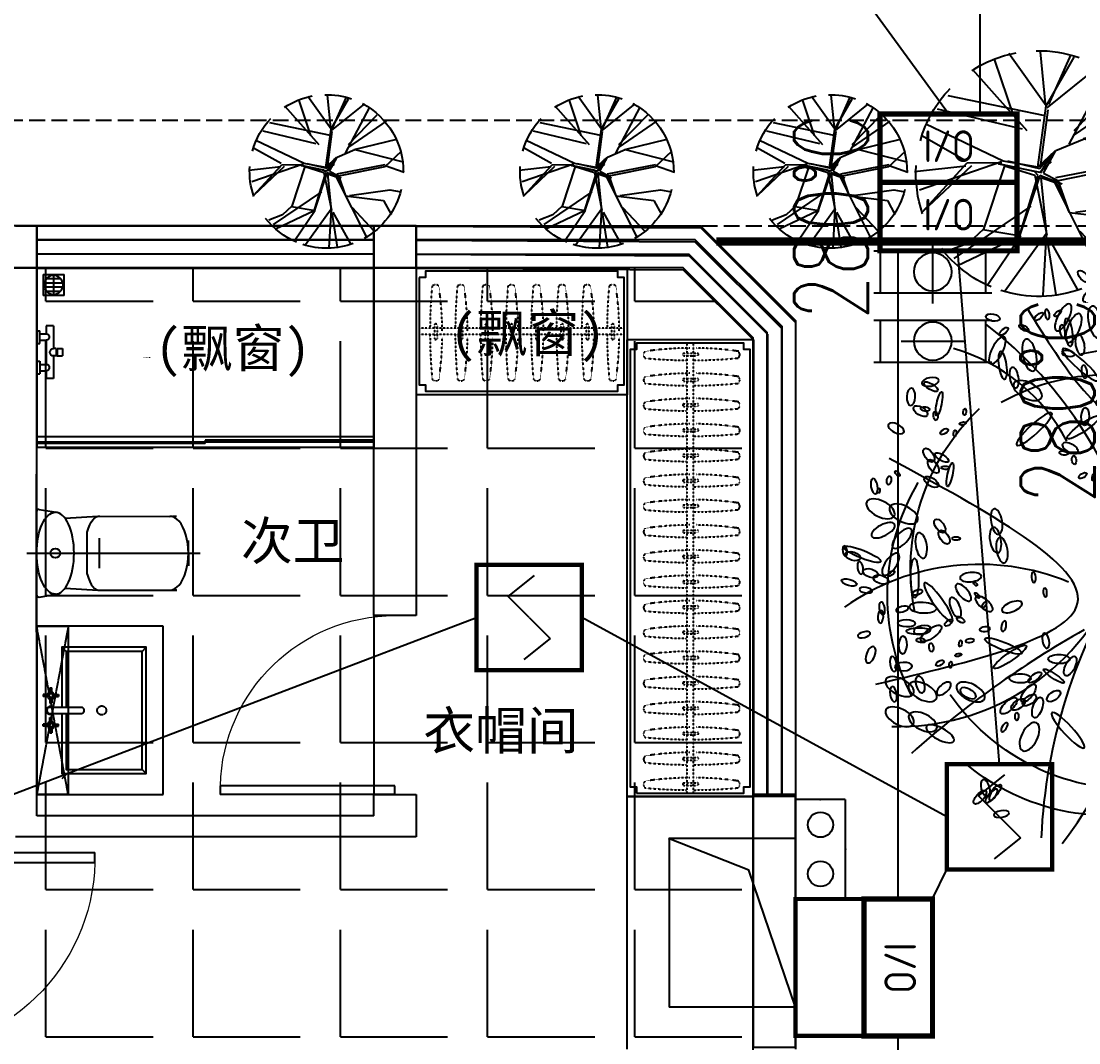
# Model space of a CAD drawing. Extents: x -284868 to 304789, y -137694 to 137894.
# Drawn here: x 221864 to 226882, y -27452 to -22602 of the extents above; entities that cross this region are included whole.
import ezdxf
from ezdxf.enums import TextEntityAlignment as Align

# ---------------------------------------------------------------- set-up
doc = ezdxf.new("R2010")
doc.units = 0
for name, pattern in [('AX-COMP-140B（200）$0$1#comfort_plan$0$DASH', [0.35, 0.25, -0.1]), ('AX-COMP-140B（200）$0$DASH', [0.35, 0.25, -0.1]), ('DASH', [0.35, 0.25, -0.1])]:
    doc.linetypes.add(name, pattern=pattern)
doc.layers.get('0').update_dxf_attribs({"linetype": 'CONTINUOUS'})
for name, color, linetype in [('0-墙', 4, 'CONTINUOUS'), ('0-底图', 251, 'CONTINUOUS'), ('0-窗', 11, 'CONTINUOUS'), ('0-非设计区域', 251, 'CONTINUOUS'), ('E-FIRE-CIRC', 120, 'CONTINUOUS'), ('EM-强电', 220, 'CONTINUOUS'), ('EQUIP-消防', 3, 'CONTINUOUS'), ('EQUIP-照明', 3, 'CONTINUOUS'), ('P-平面家具', 3, 'CONTINUOUS'), ('P-平面植物', 251, 'CONTINUOUS'), ('WIRE-消防电源', 2, 'TG_D')]:
    doc.layers.add(name, color=color, linetype=linetype)
doc.layers.add('暖通-排烟-阀门-消防', color=7, linetype='CONTINUOUS', lineweight=25)
doc.styles.add('_TCH_DYN', font='')
doc.styles.add('_TCH_WINDOW', font='simplex.shx', dxfattribs={"height": 3.5, "bigfont": 'hztxt.shx'})
doc.styles.add('HZF', font='ROMANS2', dxfattribs={"width": 0.7, "bigfont": 'HZDF2'})
doc.styles.get("Standard").update_dxf_attribs({"font": 'GBENOR', "bigfont": 'GBCBIG'})
doc.styles.add('TG_LINETYPE', font='SIMPLEX', dxfattribs={"width": 0.8, "height": 3, "bigfont": 'HZTXT'})
doc.styles.get('_TCH_DYN').set_extended_font_data('SimSun')
doc.linetypes.add('TG_D', pattern='A,2,-0.3,["D",TG_LINETYPE,S=0.1,R=0,X=-0.23,Y=-0.15],0', length=2.3)

# ---------------------------------------------------------------- blocks, each defined once
blk = doc.blocks.new('13300142T2140sdf43dfgergf1217ghh165451564560402NEW2ffdfdfdsfsfe2322fadfadf03093088212A$C35C56D37')
at = {"linetype": 'DASH', "ltscale": 0.2}
for p, q in [((180, 75.9), (243.3, 95.3)), ((183.6, 64.1), (246.9, 83.5))]:
    blk.add_line(p, q, dxfattribs=at)
for centre, radius, start, end in [((664.4, -1374.9), 1553.6, 98.827, 106.1712), ((415.6, 140.3), 22.5, 331.5297, 62.5104), ((664.4, -1374.9), 1553.6, 107.3266, 115.2131), ((-460.3, 2299.3), 2347.3, 287.1469, 292.4323), ((185.8, 71.2), 7.48, 140.9975, 253.0426), ((243.5, 88.9), 6.43, 302.1071, 91.933), ((22.4, 19.9), 22.5, 151.5297, 242.5104), ((-460.3, 2299.3), 2347.3, 281.6078, 286.3821)]:
    blk.add_arc(centre, radius, start, end, dxfattribs=at)
blk = doc.blocks.new('*U222')
at = {"linetype": 'DASH', "ltscale": 0.2}
for p, q in [((-15, 991.7), (-15, 18.7)), ((15, 991.7), (15, 18.7))]:
    blk.add_line(p, q, dxfattribs=at)
for points in [[(-300, 1006.7), (-300, 3.7), (300, 3.7), (300, 1006.7), (-300, 1006.7)], [(-255, 18.7), (255, 18.7), (255, 48.7), (285, 48.7), (285, 961.7), (255, 961.7), (255, 991.7), (-255, 991.7), (-255, 961.7), (-285, 961.7), (-285, 48.7), (-255, 48.7), (-255, 18.7)]]:
    blk.add_lwpolyline(points)
at = {"rotation": 343.0620202558109}
for p in [(-225.4, 923.3), (-225.4, 803.3), (-225.4, 683.3), (-225.4, 563.3), (-225.4, 443.3), (-225.4, 323.3), (-225.4, 203.3), (-225.4, 83.3)]:
    blk.add_blockref('13300142T2140sdf43dfgergf1217ghh165451564560402NEW2ffdfdfdsfsfe2322fadfadf03093088212A$C35C56D37', p, dxfattribs=at)
blk = doc.blocks.new('*U245')
at = {"linetype": 'DASH', "ltscale": 0.2}
for p, q in [((-15, 1305.8), (-15, -831.3)), ((15, 1305.8), (15, -831.3))]:
    blk.add_line(p, q, dxfattribs=at)
for points in [[(-300, 1320.8), (-300, -846.3), (300, -846.3), (300, 1320.8), (-300, 1320.8)], [(-255, -831.3), (255, -831.3), (255, -801.3), (285, -801.3), (285, 1275.8), (255, 1275.8), (255, 1305.8), (-255, 1305.8), (-255, 1275.8), (-285, 1275.8), (-285, -801.3), (-255, -801.3), (-255, -831.3)]]:
    blk.add_lwpolyline(points)
at = {"rotation": 343.0620202558109}
for p in [(-225.4, 1237.5), (-225.4, 1117.5), (-225.4, 997.5), (-225.4, 877.5), (-225.4, 757.5), (-225.4, 637.5), (-225.4, 517.5), (-225.4, 397.5), (-225.4, 277.5), (-225.4, 157.5), (-225.4, 37.5), (-225.4, -82.5), (-225.4, -202.5), (-225.4, -322.5), (-225.4, -442.5), (-225.4, -562.5), (-225.4, -682.5), (-225.4, -802.5)]:
    blk.add_blockref('13300142T2140sdf43dfgergf1217ghh165451564560402NEW2ffdfdfdsfsfe2322fadfadf03093088212A$C35C56D37', p, dxfattribs=at)
blk = doc.blocks.new('*U321')
at = {"ltscale": 10}
for p, q in [((0, 327), (0, -496.5)), ((-208, 268.7), (-194.2, 185.4)), ((-197.6, 280), (197.6, 280)), ((208, 268.7), (194.2, 185.4)), ((-166, 144.9), (-175, -10.6)), ((166, 144.9), (175, -10.6)), ((-100.2, 39.7), (100.2, 39.7)), ((0, 25.9), (0, -63.5)), ((-175, -12), (-175, -351.2)), ((-71.7, -18.8), (71.7, -18.8)), ((-43.6, -18.8), (43.6, -18.8)), ((175, -12), (175, -351.2))]:
    blk.add_line(p, q, dxfattribs=at)
for p, q in [((-375, 280), (375, 280)), ((-175, -351.2), (-175, -384.6)), ((0, -440), (-59.9, -440)), ((0, -440), (59.9, -440))]:
    blk.add_line(p, q)
for points in [[(-175, -384.6, 10, 0, 0), (-175, -296.7, 10, 10, 0)], [(175, -384.6, 10, 0, 0), (175, -296.7, 10, 10, 0)]]:
    blk.add_lwpolyline(points, format="xyseb")
blk.add_circle((0, 191.2), 22.8, dxfattribs=at)
for centre, start, end in [((-197.6, 269.5), 90, 184.8886), ((197.6, 269.5), 355.1114, 90)]:
    blk.add_arc(centre, 10.4, start, end, dxfattribs=at)
at = {"ltscale": 10, "extrusion": (0, 0, -1)}
for centre, major_axis, ratio, start_param, end_param in [((0, 191.2), (194.6, 0), 0.456392, 3.141593, 6.283185), ((0.7, -11.9), (-174.9, 3.2), 0.369842, 2.169272, 3.218057)]:
    blk.add_ellipse(centre, major_axis=major_axis, ratio=ratio, start_param=start_param, end_param=end_param, dxfattribs=at)
at = {"ltscale": 10}
for centre, major_axis, ratio, start_param, end_param in [((0, 191.2), (194.6, 0), 0.456392, 3.141593, 6.283185), ((-0.7, -11.9), (174.9, 3.2), 0.369842, 2.169272, 3.218057), ((0, -351.2), (-175, 0), 0.507463, 0, 3.141593)]:
    blk.add_ellipse(centre, major_axis=major_axis, ratio=ratio, start_param=start_param, end_param=end_param, dxfattribs=at)
blk = doc.blocks.new('*U320')
at = {"linetype": 'AX-COMP-140B（200）$0$1#comfort_plan$0$DASH'}
for p, q in [((-199.9, 130), (-199.9, 280)), ((-199.9, 280), (600.1, 280)), ((600.1, 130), (-199.9, 280)), ((-199.9, 130), (600.1, 280)), ((600.1, 280), (600.1, 130)), ((600.1, 130), (-199.9, 130))]:
    blk.add_line(p, q, dxfattribs=at)
for p, q in [((-199.9, 280), (-199.9, -320)), ((600.1, 280), (-199.9, 280)), ((600.1, -320), (600.1, 280)), ((124.6, 218.2), (93.4, 218.2)), ((93.4, 218.2), (93.4, 208.2)), ((124.6, 208.2), (93.4, 208.2)), ((124.6, 218.2), (124.6, 249.5)), ((124.6, 249.5), (134.6, 249.5)), ((124.6, 208.2), (124.6, 177)), ((134.6, 218.2), (134.6, 249.5)), ((134.6, 218.2), (165.9, 218.2)), ((134.6, 208.2), (165.9, 208.2)), ((134.6, 208.2), (134.6, 177)), ((165.9, 218.2), (165.9, 208.2)), ((265.4, 218.2), (234.1, 218.2)), ((234.1, 218.2), (234.1, 208.2)), ((265.4, 208.2), (234.1, 208.2)), ((265.4, 218.2), (265.4, 249.5)), ((275.4, 249.5), (265.4, 249.5)), ((265.4, 208.2), (265.4, 177)), ((275.4, 218.2), (275.4, 249.5)), ((275.4, 218.2), (306.6, 218.2)), ((275.4, 208.2), (306.6, 208.2)), ((275.4, 208.2), (275.4, 177)), ((306.6, 218.2), (306.6, 208.2)), ((-104.9, 140), (-124.9, 160)), ((124.6, 177), (134.6, 177)), ((275.4, 177), (265.4, 177)), ((480.1, 140), (500.1, 160)), ((-79.9, -220), (-99.9, -240)), ((480.1, -220), (500.1, -240)), ((-199.9, -320), (600.1, -320))]:
    blk.add_line(p, q)
at = {"linetype": 'AX-COMP-140B（200）$0$DASH'}
for p, q in [((185.6, 217.6), (185.6, 70.8)), ((214.4, 70.8), (214.4, 217.6))]:
    blk.add_line(p, q, dxfattribs=at)
for points in [[(185.6, 160), (-99.9, 160), (-99.9, -240), (500.1, -240), (500.1, 160), (214.4, 160)], [(185.6, 140), (-79.9, 140), (-79.9, -220), (480.1, -220), (480.1, 140), (214.4, 140)]]:
    blk.add_lwpolyline(points)
blk.add_circle((200, -28.6), 21.4, dxfattribs=at)
for centre, start, end in [((129.6, 213.2), 107.0027, 162.9973), ((129.6, 213.2), 197.0027, 252.9973), ((129.6, 213.2), 17.0027, 72.9973), ((129.6, 213.2), 287.0027, 342.9973), ((270.4, 213.2), 107.0027, 162.9973), ((270.4, 213.2), 197.0027, 252.9973), ((270.4, 213.2), 17.0027, 72.9973), ((270.4, 213.2), 287.0027, 342.9973)]:
    blk.add_arc(centre, 17.1, start, end, dxfattribs=at)
for centre, radius, start, end in [((200, 213.2), 20, 315.9573, 224.0427), ((200, 217.6), 14.4, 0, 180), ((200, 69.2), 14.5, 173.574, 6.426)]:
    blk.add_arc(centre, radius, start, end)
blk = doc.blocks.new('*U242')
for p, q in [((-300, -920), (-300, 680)), ((-250, 680), (-300, 680)), ((-275, -120), (-275, 680)), ((-275, 680), (-267, 680)), ((-267, 680), (-267, -120)), ((-250, -920), (-250, 680)), ((550, 680), (-250, 680)), ((550, -920), (550, 680)), ((-283, -120), (-283, -920)), ((-283, -120), (-275, -120)), ((-275, -920), (-275, -120)), ((-267, -120), (-275, -120)), ((167.5, -797.5), (132.5, -797.5)), ((132.5, -822.5), (132.5, -797.5)), ((167.5, -822.5), (167.5, -797.5)), ((420, -790), (420, -890)), ((420, -790), (520, -790)), ((460, -883.9), (460, -796.1)), ((480, -883.9), (480, -796.1)), ((520, -890), (520, -790)), ((25, -840), (25, -875)), ((132.5, -840), (25, -840)), ((167.5, -822.5), (132.5, -822.5)), ((132.5, -827.5), (132.5, -840)), ((167.5, -827.5), (132.5, -827.5)), ((134.5, -827.5), (134.5, -822.5)), ((165.5, -827.5), (165.5, -822.5)), ((167.5, -827.5), (167.5, -840)), ((275, -840), (167.5, -840)), ((275, -840), (275, -875)), ((515, -840), (425, -840)), ((440, -873.5), (440, -806.5)), ((500, -873.5), (500, -806.5)), ((62.5, -875), (25, -875)), ((62.5, -905), (62.5, -875)), ((92.5, -905), (92.5, -875)), ((207.5, -875), (92.5, -875)), ((207.5, -905), (207.5, -875)), ((275, -875), (237.5, -875)), ((237.5, -905), (237.5, -875)), ((520, -890), (420, -890)), ((-250, -920), (-300, -920)), ((-283, -920), (-275, -920)), ((550, -920), (-250, -920)), ((47.5, -920), (47.5, -905)), ((107.5, -905), (47.5, -905)), ((107.5, -920), (47.5, -920)), ((107.5, -920), (107.5, -905)), ((192.5, -920), (107.5, -920)), ((192.5, -920), (192.5, -905)), ((192.5, -905), (252.5, -905)), ((192.5, -920), (252.5, -920)), ((252.5, -920), (252.5, -905))]:
    blk.add_line(p, q)
blk.add_circle((470, -840), 45)
for centre, radius, start, end in [((150, -840), 17.5, 180, 0), ((77.5, -875), 15, 0, 180), ((222.5, -875), 15, 0, 180)]:
    blk.add_arc(centre, radius, start, end)
blk = doc.blocks.new('133$DorLib2D$00000001')
for p, q in [((0.45, 0.975), (0.5, 0.975)), ((0.45, 0), (0.45, 0.975)), ((0.5, 0), (0.5, 0.975)), ((0.5, 0), (0.45, 0))]:
    blk.add_line(p, q)
at = {"lineweight": 13}
blk.add_arc((0.475, 0), 0.975, 91.4693, 180, dxfattribs=at)
blk = doc.blocks.new('133$WINLIB2D$00000001')
for points in [[(-0.5, 0.5), (-0.5, -0.5)], [(-0.5, 0.5), (0.5, 0.5)], [(0.5, -0.5), (0.5, 0.5)], [(0.5, 0.1667), (-0.5, 0.1667)], [(0.5, -0.1667), (-0.5, -0.1667)], [(-0.5, -0.5), (0.5, -0.5)]]:
    blk.add_lwpolyline(points)
blk = doc.blocks.new('A$C5ed5d99b')
for p, q in [((11150, 0), (11250, 0)), ((11250, 0), (11250, -200)), ((12850, -200), (12850, 0)), ((12850, 0), (13050, 0)), ((13050, 0), (13050, -1850)), ((13050, -0.6), (14400.6, -8.5)), ((14850.3, -458.3), (14400.6, -8.5)), ((13050, -67.3), (14372.8, -75)), ((14783.7, -485.9), (14372.8, -75)), ((13050, -133.9), (14345, -141.6)), ((14717, -513.5), (14345, -141.6)), ((11250, -2800), (11250, -200)), ((12850, -1850), (12850, -200)), ((13050, -200.6), (14317.3, -208.1)), ((14650.3, -541.1), (14317.3, -208.1)), ((14783.7, -485.9), (14783.7, -2708.3)), ((14850.3, -458.3), (14850.3, -2708.3)), ((14650.3, -541.1), (14650.3, -2708.3)), ((14717, -513.5), (14717, -2708.3)), ((12850, -1850, 0), (12850, -2700, 0)), ((13050, -1850), (12850, -1850)), ((12850, -2800), (12850, -2700)), ((12850, -2700), (13050, -2700)), ((13050, -2700), (13050, -2900)), ((14850.3, -2708.3), (14050.3, -2708.3)), ((14050.3, -2708.3), (14050.3, -3908.3)), ((14850.3, -2708.3), (14850.3, -2908.3)), ((12850, -2800), (11250, -2800)), ((13050, -2900), (11150, -2900)), ((14850.3, -2908.3), (14250.3, -2908.3)), ((14250.3, -2908.3), (14250.3, -3708.3)), ((14850.3, -3708.3), (14250.3, -3708.3)), ((14850.3, -3708.3), (14850.3, -3908.3))]:
    blk.add_line(p, q)
for points in [[(14850.3, -3708.2), (14628.3, -3057.9), (14248, -2908.2)], [(14850.3, -2908.3), (14850.3, -3708.3)]]:
    blk.add_lwpolyline(points)
at = {"xscale": -1600, "yscale": 200, "zscale": -1600}
blk.add_blockref('133$WINLIB2D$00000001', (12050, -100), dxfattribs=at)
at = {"xscale": -1, "rotation": 270.0013356586533}
blk.add_blockref('*U242', (12170, -750, 0), dxfattribs=at)
at = {"extrusion": (-1.6918e-11, 2.93488e-11, -1), "xscale": -1, "zscale": -1, "rotation": 90}
blk.add_blockref('*U222', (-13046.3, -500, 0), dxfattribs=at)
at = {"extrusion": (-2.93488e-11, -1.6918e-11, -1), "xscale": -1, "zscale": -1}
blk.add_blockref('*U245', (-14350.3, -1862, 0), dxfattribs=at)
at = {"extrusion": (-2.93488e-11, -1.6918e-11, -1), "xscale": -1, "zscale": -1, "rotation": 270.0013358375527}
for name, p in [('*U321', (-11529.8, -1553.8, 0)), ('*U320', (-11530, -2500.1, 0))]:
    blk.add_blockref(name, p, dxfattribs=at)
for p, xscale, yscale, zscale, rotation in [((12950, -2275), -850.0000000000005, 850.0000000000005, 850.0000000000005, 90), ((10600, -3450), -950.0000000000002, 950.0000000000002, -950.0000000000002, 270)]:
    blk.add_blockref('133$DorLib2D$00000001', p, dxfattribs=dict(xscale=xscale, yscale=yscale, zscale=zscale, rotation=rotation))
at = {"style": '_TCH_DYN'}
for s, p in [('(飘窗)', (13947.7, -652.4)), ('(飘窗)', (12548.6, -723.6)), ('次卫', (12710.2, -1638.7)), ('衣帽间', (13821.3, -2539.6))]:
    blk.add_text(s, height=180, dxfattribs=at).set_placement(p, align=Align.BOTTOM_RIGHT)
at = {"style": '_TCH_WINDOW', "width": 0.8}
blk.add_text('请纠正无墙带形窗!', height=3.5, dxfattribs=at).set_placement((11770, -625), align=Align.MIDDLE_CENTER)
blk.add_text('请纠正无墙带形窗!', height=3.5, dxfattribs=at).set_placement((11770, -625), align=Align.MIDDLE_CENTER)
blk.add_text('请纠正无墙带形窗!', height=3.5, dxfattribs=at).set_placement((11770, -625), align=Align.MIDDLE_CENTER)
blk.add_text('请纠正无墙带形窗!', height=3.5, dxfattribs=at).set_placement((11770, -625), align=Align.MIDDLE_CENTER)
blk.add_text('请纠正无墙带形窗!', height=3.5, dxfattribs=at).set_placement((11770, -625), align=Align.MIDDLE_CENTER)
blk.add_text('请纠正无墙带形窗!', height=3.5, dxfattribs=at).set_placement((11770, -625), align=Align.MIDDLE_CENTER)
blk = doc.blocks.new('yld.studio@foxmail.com-15')
at = {"color": 251}
blk.add_circle((67569.1, -97904.1), 44.8, dxfattribs=at)
for centre, start, end in [((67613.8, -97926.4), 76.8896, 138.1177), ((67693.5, -98017.5), 61.0105, 122.2385), ((67613.8, -97926.4), 348.5882, 46.5714), ((67693.5, -98017.5), 133.1644, 165.3241), ((67613.8, -97926.4), 149.0435, 181.2033), ((67693.5, -98017.5), 332.7091, 30.6923), ((67693.5, -98017.5), 165.3241, 242.6562), ((67613.8, -97926.4), 270.5201, 325.0744), ((67613.8, -97926.4), 226.0477, 258.5353), ((67693.5, -98017.5), 254.641, 309.1952)]:
    blk.add_arc(centre, 760, start, end, dxfattribs=at)
for centre, major_axis, ratio in [((67663.4, -96943), (19.4, -49.7), 0.514982), ((67254.3, -97031.6), (-11.3, -52.2), 0.514982), ((67673.2, -97023.9), (19.4, -49.7), 0.514982), ((67736.9, -97076.8), (-11.9, -54.9), 0.414379), ((67217.7, -97104.4), (-11.3, -52.2), 0.514982), ((67477, -97060.3), (25.5, 15.6), 0.489709), ((67672.1, -97099.4), (-10.1, -28.2), 0.489709), ((67811.8, -97097.3), (20.7, -49.3), 0.38159), ((67829.2, -97112.1), (-6.6, -47.9), 0.283409), ((67658.2, -97188.3), (19.4, -49.7), 0.514982), ((67964, -97190.2), (-11.9, -54.9), 0.414379), ((67114.4, -97233.1), (-11.3, -52.2), 0.514982), ((67309.9, -97181.8), (25.5, 15.6), 0.489709), ((67788.2, -97223.4), (61.1, 54.6), 0.200035), ((68056.3, -97225.4), (-6.6, -47.9), 0.283409), ((67292.6, -97242.3), (-10.1, -52.5), 0.38159), ((67505.1, -97221), (-10.1, -28.2), 0.489709), ((68305.4, -97282.5), (29.4, -5.6), 0.489709), ((67203.3, -97334.2), (81.1, 11.7), 0.200035), ((67705.7, -97350.7), (29.4, -5.6), 0.489709), ((67947.6, -97445.4), (60.3, -55.5), 0.200035), ((67261.4, -97445.4), (58.6, -34.7), 0.200035), ((67159.8, -97512.1), (-34.6, -58.6), 0.200035), ((67015.8, -97495.7), (-1.6, -18.4), 0.42873), ((66747.1, -97684.1), (58.6, -34.7), 0.200035), ((66913.5, -97719.2), (36.8, -3.3), 0.42873), ((66905.5, -97776.9), (11.5, -27.6), 0.489709), ((66938.4, -97771.9), (24.3, 27.9), 0.42873), ((67949.6, -97956.2), (-1.6, -18.4), 0.42873), ((68166.5, -97955.7), (36.8, -3.3), 0.42873), ((68191.5, -98008.5), (24.3, 27.9), 0.42873), ((67910, -98008.5), (-1.3, -14.7), 0.42873), ((68024.2, -98058.1), (34.2, -14.2), 0.42873), ((68120.5, -98047.2), (28.4, 23.7), 0.42873), ((68477, -98092.3), (1.2, -22.2), 0.42873), ((68117.3, -98134.9), (18.4, -1.6), 0.42873), ((68333.6, -98138.1), (29.4, -5.6), 0.489709), ((66971.4, -98207), (1.2, -22.2), 0.42873), ((68169.5, -98174.6), (14.7, -1.3), 0.42873), ((68511.2, -98223.3), (11.5, -27.6), 0.489709), ((67005.6, -98338), (11.5, -27.6), 0.489709), ((67011.1, -98356.1), (-10.1, -28.2), 0.489709), ((68259, -98339.9), (22.6, -19.6), 0.489709), ((67332.3, -98569.6), (1.2, -22.2), 0.42873), ((67092.3, -98640.9), (60.3, -55.5), 0.200035), ((67635.7, -98626.5), (29.4, -5.6), 0.489709), ((67366.5, -98700.6), (11.5, -27.6), 0.489709), ((67465.8, -98681.4), (29.4, -5.6), 0.489709), ((67375.5, -98793.4), (-11.9, -54.9), 0.414379), ((67467.8, -98828.7), (-6.6, -47.9), 0.283409), ((68060.6, -98772.1), (26.3, -4.6), 0.42873), ((67561.1, -98828.3), (22.6, -19.6), 0.489709)]:
    blk.add_ellipse(centre, major_axis=major_axis, ratio=ratio, start_param=3.141593, end_param=9.424778, dxfattribs=at)
at = {"color": 251, "extrusion": (0, 0, -1)}
for centre, major_axis, ratio in [((67778.4, -96919), (16.2, 18.9), 0.489709), ((67628.5, -96969.7), (-16.1, -22.2), 0.514982), ((67613.2, -97008.6), (-16.1, -22.2), 0.514982), ((67761.8, -96987), (14.5, -20.2), 0.489709), ((67525.9, -97012.8), (18.3, 0.3), 0.42873), ((67571.9, -97013.2), (13.7, 0.2), 0.42873), ((67866.7, -97046.5), (11.1, -9.8), 0.42873), ((67386.2, -97062.4), (1.02, -9.08), 0.42873), ((67931.5, -97057), (13.9, -12.2), 0.42873), ((67411.5, -97094.1), (1.3, -11.3), 0.42873), ((67512.1, -97107.8), (-1.7, -15.2), 0.489709), ((67547.9, -97083.7), (15.2, 1.9), 0.489709), ((68052.3, -97108.4), (13.9, -12.2), 0.42873), ((67445.3, -97167.8), (1.3, -11.3), 0.42873), ((67553.9, -97296.7), (23.5, 14.1), 0.38159), ((68303.9, -97299.1), (23.5, 14.1), 0.38159), ((67525.2, -97355.9), (8.6, -41.1), 0.200035), ((68275.2, -97358.3), (8.6, -41.1), 0.200035), ((67589.5, -97381), (23.2, 14.6), 0.514982), ((67778, -97438.9), (56, -38.7), 0.200035), ((68187.1, -97386.2), (1.3, -11.3), 0.42873), ((68287.7, -97400), (-1.7, -15.2), 0.489709), ((68323.5, -97375.8), (15.2, 1.9), 0.489709), ((68339.5, -97383.4), (23.2, 14.6), 0.514982), ((66869.4, -97420.7), (23.5, 14.1), 0.38159), ((68220.9, -97459.9), (1.3, -11.3), 0.42873), ((67684.4, -97506.4), (1.02, -9.08), 0.42873), ((67709.7, -97538.1), (1.3, -11.3), 0.42873), ((67810.3, -97551.8), (-1.7, -15.2), 0.489709), ((67846.1, -97527.6), (15.2, 1.9), 0.489709), ((68266.5, -97543.2), (23.5, 14.1), 0.38159), ((68310.6, -97535.1), (-16.1, -22.2), 0.514982), ((68237.9, -97602.3), (8.6, -41.1), 0.200035), ((68254, -97578.6), (13.7, 0.2), 0.42873), ((68295.2, -97573.9), (-16.1, -22.2), 0.514982), ((67743.5, -97611.8), (1.3, -11.3), 0.42873), ((68302.2, -97627.4), (23.2, 14.6), 0.514982), ((68483.4, -97658.1), (1.02, -9.08), 0.42873), ((66860.8, -97695.4), (-16.1, -22.2), 0.514982), ((66819.6, -97700.1), (13.7, 0.2), 0.42873), ((67303.1, -97776.1), (-15, -19.8), 0.489709), ((68273.2, -97779.1), (-16.1, -22.2), 0.514982), ((67524.9, -97821.9), (33.3, -24.2), 0.336016), ((68257.9, -97817.9), (-16.1, -22.2), 0.514982), ((68216.7, -97822.6), (13.7, 0.2), 0.42873), ((67525.5, -97872.5), (2.8, -34.2), 0.336016), ((68539.8, -97877), (63.3, 25.1), 0.200035), ((68359.6, -97958.9), (-0.6, -68.1), 0.200035), ((68440.1, -97942.8), (11.1, -8), 0.42873), ((67165.7, -98108.1), (23.5, 14.1), 0.38159), ((67137, -98167.3), (8.6, -41.1), 0.200035), ((68243.4, -98112.8), (11.6, -10), 0.489709), ((68302.8, -98149.7), (34.8, -25.2), 0.368424), ((68387.5, -98114.8), (29.6, 0.5), 0.42873), ((68054.1, -98193.3), (63.3, 25.1), 0.200035), ((67201.3, -98192.4), (23.2, 14.6), 0.514982), ((68031, -98230.6), (56, -38.7), 0.200035), ((68201.9, -98184.2), (1.3, -11.3), 0.42873), ((68302.6, -98198), (-1.7, -15.2), 0.489709), ((68338.4, -98173.8), (15.2, 1.9), 0.489709), ((67823.4, -98262.4), (16.7, -33), 0.42873), ((67862.3, -98238), (37, 0.6), 0.42873), ((68235.8, -98257.9), (1.3, -11.3), 0.42873), ((67455.4, -98343.8), (61, 30.3), 0.200035), ((67945.7, -98301.2), (21.8, -16.6), 0.38159), ((67996.3, -98304.6), (37, 0.6), 0.42873), ((67137.4, -98356.7), (-1.1, -27.4), 0.514982), ((67172.4, -98344), (-16.1, -22.2), 0.514982), ((67880.7, -98365.6), (22.2, -16.1), 0.514982), ((67967.6, -98355.4), (22.2, -29.6), 0.42873), ((67115.8, -98387.5), (13.7, 0.2), 0.42873), ((67157, -98382.9), (-16.1, -22.2), 0.514982), ((67606.4, -98395.3), (-26.1, -35.9), 0.514982), ((67936.1, -98405.3), (11.7, -35.1), 0.42873), ((67964.2, -98379.5), (22.2, -16.1), 0.514982), ((68003.1, -98394.8), (22.2, -16.1), 0.514982), ((68035.6, -98399.2), (26.6, -25.7), 0.42873), ((67583.9, -98530.6), (-26.1, -35.9), 0.514982), ((67710.7, -98500.7), (-27, -35.3), 0.38159), ((67326.4, -98532.1), (15.2, 1.9), 0.489709), ((67388.3, -98543.5), (-5.6, -17.6), 0.42873), ((67447.1, -98505.8), (18.5, 0.3), 0.42873), ((67189.9, -98542.6), (1.3, -11.3), 0.42873), ((67290.6, -98556.3), (-1.7, -15.2), 0.489709), ((67323, -98549), (18.5, 0.3), 0.42873), ((67559.1, -98593.6), (-26.1, -35.9), 0.514982), ((67268, -98584.8), (14.8, 0.2), 0.42873), ((67492.3, -98601.1), (22.2, 0.3), 0.42873), ((67223.8, -98616.3), (1.3, -11.3), 0.42873), ((67611.5, -98676.1), (-26.1, -35.9), 0.514982), ((68134.7, -98714.4), (20, -21.8), 0.42873)]:
    blk.add_ellipse(centre, major_axis=major_axis, ratio=ratio, dxfattribs=at)
at = {"color": 251}
for centre, major_axis, ratio in [((67207.5, -96965.7), (17.5, -20.2), 0.42873), ((67530.4, -97031.6), (11.9, -18.8), 0.42873), ((67561, -97053.5), (21.2, -21.1), 0.489709), ((67847.6, -97060.3), (23.4, -46.1), 0.368424), ((67903, -97049.6), (-3.1, -17.5), 0.42873), ((67303.2, -97117.9), (-3.1, -17.5), 0.42873), ((67567.8, -97101), (14.1, 17.2), 0.42873), ((67850, -97108.1), (-3.9, -21.9), 0.42873), ((67022.5, -97158.6), (9.5, -15.1), 0.42873), ((67790, -97154.4), (-6.2, -35.1), 0.42873), ((68074.8, -97173.7), (23.4, -46.1), 0.368424), ((67250.3, -97176.4), (-3.9, -21.9), 0.42873), ((67393.9, -97175), (21.2, -21.1), 0.489709), ((67568.6, -97185), (11.9, -18.8), 0.42873), ((67831, -97184.7), (22, 3.3), 0.42873), ((67022.6, -97237.5), (11.9, -18.8), 0.42873), ((67231.2, -97252.9), (22, 3.3), 0.42873), ((67775.1, -97247.4), (-3.9, -21.9), 0.42873), ((68017.1, -97267.7), (-6.2, -35.1), 0.42873), ((67060, -97306.9), (14.1, 17.2), 0.42873), ((67970, -97312.6), (47.6, 24.1), 0.514982), ((67175.3, -97315.6), (-3.9, -21.9), 0.42873), ((68372.2, -97334), (1.5, -29.9), 0.489709), ((66962.2, -97398.1), (30.9, -32.1), 0.42873), ((67027.5, -97370.2), (39.5, -20.6), 0.42873), ((66896.3, -97422.6), (-7.7, -43.9), 0.42873), ((67060.8, -97390.9), (11.9, -18.8), 0.42873), ((67772.4, -97402.2), (1.5, -29.9), 0.489709), ((67159.2, -97441.7), (-3.1, -17.5), 0.42873), ((68423.5, -97442.7), (26.4, 14.1), 0.489709), ((67001.3, -97487.3), (25.5, -36.5), 0.42873), ((67106.2, -97500.2), (-3.9, -21.9), 0.42873), ((67823.8, -97510.9), (26.4, 14.1), 0.489709), ((67087.2, -97576.8), (22, 3.3), 0.42873), ((66796.9, -97619.6), (21.5, -5.9), 0.42873), ((68498.8, -97642.3), (-4.6, -26.3), 0.42873), ((68477.2, -97720.2), (47.6, 24.1), 0.514982), ((66928.4, -97707.6), (21.5, -5.9), 0.42873), ((68077.4, -97764.3), (-7.7, -43.9), 0.42873), ((68397.6, -97737.7), (47.6, 24.1), 0.514982), ((66966.2, -97824), (-14.2, -34.2), 0.42873), ((68081.2, -97828), (-7.7, -43.9), 0.42873), ((68402.9, -97822), (30.9, -32.1), 0.42873), ((68468.2, -97794.1), (39.5, -20.6), 0.42873), ((68058.6, -97862.3), (-7.7, -43.9), 0.42873), ((68337, -97846.5), (-7.7, -43.9), 0.42873), ((68442, -97911.2), (25.5, -36.5), 0.42873), ((68599.9, -97865.5), (-3.1, -17.5), 0.42873), ((68546.9, -97924), (-3.9, -21.9), 0.42873), ((68277.8, -98042.3), (-47.6, -66.7), 0.200035), ((68349.4, -98007.7), (17.2, -4.8), 0.42873), ((68527.9, -98000.6), (22, 3.3), 0.42873), ((68219.3, -98060.5), (-14.2, -34.2), 0.42873), ((68402.6, -98066), (21.5, -5.9), 0.42873), ((68472, -98063.3), (-3.9, -21.9), 0.42873), ((68052.6, -98124.7), (4.3, -18), 0.42873), ((67036.5, -98166.7), (11.9, -18.8), 0.42873), ((67309.7, -98186.7), (-4.6, -26.3), 0.42873), ((67907.8, -98174.9), (-4.6, -26.3), 0.42873), ((68400.4, -98189.6), (1.5, -29.9), 0.489709), ((68534.1, -98154), (21.5, -5.9), 0.42873), ((67073.9, -98236.2), (14.1, 17.2), 0.42873), ((67379.6, -98252.7), (-7.7, -43.9), 0.42873), ((68433, -98255.1), (-4.6, -26.3), 0.42873), ((67028.5, -98268.7), (21.5, -5.9), 0.42873), ((67208.5, -98282.1), (47.6, 24.1), 0.514982), ((67383.3, -98316.4), (-7.7, -43.9), 0.42873), ((68398, -98264), (29.9, -1.4), 0.489709), ((66900, -98310.1), (21.2, -21.1), 0.489709), ((67074.7, -98320.2), (11.9, -18.8), 0.42873), ((67360.7, -98350.6), (-7.7, -43.9), 0.42873), ((68340.4, -98325.5), (-8.4, -28.7), 0.489709), ((68411.4, -98333), (47.6, 24.1), 0.514982), ((68166.8, -98351.5), (47.6, 24.1), 0.514982), ((68175.4, -98355.7), (26.4, 14.1), 0.489709), ((68331.8, -98350.6), (47.6, 24.1), 0.514982), ((68432.6, -98359.2), (-4.6, -26.3), 0.42873), ((66892.4, -98378.7), (29.9, -1.4), 0.489709), ((66834.9, -98440.3), (-8.4, -28.7), 0.489709), ((67035.7, -98416.7), (-4.6, -26.3), 0.42873), ((67380.9, -98411.7), (-4.6, -26.3), 0.42873), ((67831.4, -98483.5), (55.5, 60.3), 0.200035), ((68331.4, -98454.6), (47.6, 24.1), 0.514982), ((68411, -98437.1), (47.6, 24.1), 0.514982), ((67063.3, -98448.5), (-3.1, -17.5), 0.42873), ((67359.3, -98489.6), (47.6, 24.1), 0.514982), ((67964.1, -98505.9), (24.1, -47.6), 0.514982), ((66934.5, -98512.2), (47.6, 24.1), 0.514982), ((67014.1, -98494.7), (47.6, 24.1), 0.514982), ((67010.4, -98507), (-3.9, -21.9), 0.42873), ((67279.7, -98507.1), (47.6, 24.1), 0.514982), ((68050.4, -98472.9), (9.5, -15.1), 0.42873), ((68272.1, -98495.6), (47.1, 25.3), 0.38159), ((67257.9, -98543.3), (21.5, -5.9), 0.42873), ((66991.3, -98583.6), (22, 3.3), 0.42873), ((66935.4, -98646.3), (-3.9, -21.9), 0.42873), ((67220, -98652.1), (47.1, 25.3), 0.38159), ((67389.3, -98631.2), (21.5, -5.9), 0.42873), ((67494, -98639.9), (-4.6, -26.3), 0.42873), ((68115.9, -98682.7), (-8.4, -28.7), 0.489709), ((67392.8, -98735.4), (47.6, 24.1), 0.514982), ((67472.4, -98717.8), (47.6, 24.1), 0.514982), ((67532.5, -98732.8), (1.5, -29.9), 0.489709), ((68088.7, -98705.3), (11.9, -18.8), 0.42873), ((67253.3, -98741.3), (29.9, -1.4), 0.489709), ((67486.3, -98777), (23.4, -46.1), 0.368424), ((67677.1, -98810.2), (-47.6, -66.7), 0.200035), ((67195.7, -98802.8), (-8.4, -28.7), 0.489709), ((67428.6, -98871), (-6.2, -35.1), 0.42873), ((67583.9, -98841.6), (26.4, 14.1), 0.489709), ((67415.2, -98959.7), (-4.6, -26.3), 0.42873)]:
    blk.add_ellipse(centre, major_axis=major_axis, ratio=ratio, dxfattribs=at)
at = {"color": 251, "extrusion": (0, 0, -1)}
for centre, major_axis, ratio, start_param, end_param in [((68090.2, -97061), (24.4, 4.5), 0.489709, 3.141593, 9.424778), ((69001.1, -98232.5), (-810.2, -1204.4), 1, 0.509025, 1.892273), ((67983.5, -97096.8), (16, 9.3), 0.42873, 3.141593, 9.424778), ((67418.7, -97133.9), (11.2, -2.4), 0.42873, 3.141593, 9.424778), ((67482.3, -97161.8), (13.1, -8.1), 0.489709, 3.141593, 9.424778), ((68406.4, -97786.5), (-392.2, -511.7), 1, 1.400805, 2.202876), ((66478.9, -98053.1), (-567.5, -838), 1, 3.105711, 4.936061), ((66772.4, -97989.1), (-386.4, -598.3), 1, 2.788021, 3.97962), ((67318.1, -97137.7), (-272.6, -392.7), 1, -0.434629, 0.525976), ((68194.3, -97426), (11.2, -2.4), 0.42873, 3.141593, 9.424778), ((68257.9, -97454), (13.1, -8.1), 0.489709, 3.141593, 9.424778), ((67716.9, -97577.9), (11.2, -2.4), 0.42873, 3.141593, 9.424778), ((67780.5, -97605.8), (13.1, -8.1), 0.489709, 3.141593, 9.424778), ((68418.9, -97598.5), (7.58, 8.54), 0.42873, 3.141593, 9.424778), ((68448, -97621.9), (2.8, -15.1), 0.489709, 3.141593, 9.424778), ((67187.2, -97658.2), (0.7, -24.8), 0.489709, 3.141593, 9.424778), ((68136.6, -98718.5), (-417.3, -690.5), 1, 2.207479, 3.211548), ((68572.7, -97883.4), (26.2, 8.1), 0.514982, 3.141593, 9.424778), ((67328, -97899.9), (15.3, -148.7), 1, 4.655583, 5.753079), ((66052.6, -98936), (-1046.4, -1553.2), 1, 3.548561, 4.075938), ((68511.5, -97941.9), (26.2, 8.1), 0.514982, 3.141593, 9.424778), ((68414.2, -97664.8), (-459.3, -662), 1, -0.636767, 0.561589), ((68150.9, -97978.5), (6.06, 6.83), 0.42873, 3.141593, 9.424778), ((68475.9, -97963.8), (26.2, 8.1), 0.514982, 3.141593, 9.424778), ((68585.2, -97974.1), (26.4, 7.5), 0.38159, 3.141593, 9.424778), ((68862.2, -98087.1), (-700.6, -1072), 1, 0.330518, 1.072389), ((68144.2, -98018.5), (7.58, 8.54), 0.42873, 3.141593, 9.424778), ((67968.9, -98774.1), (-537.4, -764.5), 1, 1.051392, 1.896333), ((68119.6, -98050.5), (5.71, -9.89), 0.42873, 3.141593, 9.424778), ((68330.9, -98061), (46.6, 2.5), 0.414379, 3.141593, 9.424778), ((68201.4, -98102.4), (12.5, 8.9), 0.489709, 3.141593, 9.424778), ((66155.5, -101029.5), (-1867.3, -2738.9), 1, 3.053829, 3.274954), ((68347.7, -98141.3), (40.2, -0.9), 0.283409, 3.141593, 9.424778), ((68209.2, -98224), (11.2, -2.4), 0.42873, 3.141593, 9.424778), ((68350.7, -99188.4), (-780.5, -1093.4), 1, 1.306696, 1.710792), ((67880.1, -98296.6), (35, 23.2), 0.200035, 3.141593, 9.424778), ((68272.8, -98252), (13.1, -8.1), 0.489709, 3.141593, 9.424778), ((67194.6, -98317.9), (38.8, -16.3), 0.200035, 3.141593, 9.424778), ((67718.3, -98394.4), (37.6, -56.7), 0.200035, 3.141593, 9.424778), ((68007.7, -98436), (0.2, -13.7), 0.42873, 3.141593, 9.424778), ((67197.2, -98582.4), (11.2, -2.4), 0.42873, 3.141593, 9.424778), ((67260.8, -98610.3), (13.1, -8.1), 0.489709, 3.141593, 9.424778), ((68088.4, -98702.2), (26, -30.7), 0.283409, 3.141593, 9.424778)]:
    blk.add_ellipse(centre, major_axis=major_axis, ratio=ratio, start_param=start_param, end_param=end_param, dxfattribs=at)
at = {"color": 251}
for points, knots in [([(67972.5, -97028.9), (67842.1, -97237.8), (67602.7, -97621.4), (67367.4, -97180.3), (67347.5, -97011.8), (67347, -97007.4)], [0, 0, 0, 0, 251.74209, 462.284988, 467.902625, 467.902625, 467.902625, 467.902625]), ([(67219.2, -97062.1), (67368.1, -97260.6), (67674.4, -97668.7), (67174.1, -97295.7), (67083.8, -97139.5), (67083, -97138.2)], [0, 0, 0, 0, 223.251607, 459.141302, 461.114298, 461.114298, 461.114298, 461.114298]), ([(68493.5, -98324.8), (68159.1, -98245.9), (67459.4, -98081), (68108.2, -97730.2), (68447, -97547)], [0, 0, 0, 0, 150.094152, 314.060203, 314.060203, 314.060203, 314.060203]), ([(67562.7, -98902.2), (67548.2, -98675.3), (67519.3, -98224.5), (67359, -98644.8), (67279.3, -98853.5)], [0, 0, 0, 0, 93.467467, 185.701754, 185.701754, 185.701754, 185.701754])]:
    blk.add_open_spline(points, degree=3, knots=knots, dxfattribs=at)
blk = doc.blocks.new('yld.studio@foxmail.com-2-220')
at = {"color": 251, "ltscale": 100}
for p, q in [((8510.1, -109877.5), (8397.2, -109679.9)), ((8501.1, -109873.4), (8409.6, -109669)), ((8511.1, -109879.5), (8664.3, -109664.1)), ((8513.9, -109870.1), (8534.1, -109657.1)), ((8507.4, -109887.1), (8290.8, -109712.8)), ((8643.6, -109920.9), (8721.4, -109692)), ((8417.6, -110035.7), (8256.9, -109733.9)), ((8589.8, -109981.6), (8812.1, -109731.5)), ((8397.2, -109980.4), (8208.1, -109785.5)), ((8394.9, -109998.4), (8148.5, -109827.1)), ((8515.1, -109920.7), (8913.5, -109837.6)), ((8535.1, -110130.3), (8503.4, -109895.4)), ((8545.1, -110130), (8511.1, -109879.5)), ((8608.5, -109974.4), (8957.6, -109892.2)), ((8358.7, -110012.5), (8079.5, -109944.3)), ((8687.6, -110105.4), (9004.3, -109954.2)), ((8356.4, -110013.7), (8038, -110093.8)), ((8157, -110123.6), (8048.7, -110023.6)), ((8471.5, -110062), (8356.4, -110013.7)), ((8839.3, -110105.6), (9019, -110003.9)), ((8521.9, -110154.8), (8471.5, -110062)), ((8545.1, -110130), (8474.7, -110063.6)), ((8472.3, -110172.8), (8155.6, -110112.1)), ((8488.6, -110076.5), (8536.7, -110154.5)), ((8539, -110135.6), (8488.6, -110076.5)), ((8538, -110151.7), (8489.4, -110108)), ((8707.1, -110117.1), (8538, -110151.7)), ((8669.6, -110104.1), (8539, -110135.6)), ((8545.1, -110130), (8687.6, -110105.4)), ((8559.5, -110148.7), (8707.1, -110117.1)), ((8692.8, -110112.7), (8836.9, -110114.6)), ((8694.6, -110108.9), (9030.8, -110225)), ((9019, -110313.5), (8836.9, -110114.6)), ((8155.7, -110118.3), (8032.3, -110161.7)), ((8461.2, -110185.6), (8157, -110123.6)), ((8521.9, -110154.8), (8463.3, -110184.6)), ((8544.7, -110164.9), (8559.5, -110148.7)), ((8682.6, -110125.1), (8557.8, -110163.7)), ((8682.6, -110125.1), (8768.3, -110384.4)), ((8818.2, -110125.1), (9019, -110313.5)), ((8840.8, -110125.9), (9051.6, -110150.2)), ((8477.1, -110193.3), (8277.6, -110592.7)), ((8463.3, -110184.6), (8417.7, -110316.4)), ((8470.5, -110194.6), (8417.7, -110316.4)), ((8445.9, -110200), (8538.1, -110165.1)), ((8532.4, -110173.4), (8470.5, -110194.6)), ((8557.8, -110163.7), (8509.5, -110410)), ((8509.5, -110410), (8532.4, -110173.4)), ((8538.1, -110165.1), (8622.5, -110416.5)), ((8622.5, -110416.5), (8544.7, -110164.9)), ((8125, -110277.7), (8052.4, -110289.4)), ((8391, -110315.4), (8125, -110277.7)), ((8574.8, -110289.9), (8890.1, -110505.1)), ((8417.7, -110316.4), (8166.6, -110346.4)), ((8166.6, -110346.4), (8117, -110438.8)), ((8373.7, -110393.6), (8229.8, -110545.8)), ((8511.4, -110403.8), (8679.8, -110638.2)), ((8511.4, -110406.1), (8525.2, -110657)), ((8771.5, -110385.9), (8615.9, -110411.9)), ((8615.9, -110411.9), (8752.8, -110617.3)), ((8622.3, -110415), (8875.2, -110535.6)), ((8768.3, -110384.4), (8830.5, -110442)), ((8500, -110423.7), (8384.7, -110630.9)), ((8507.1, -110429.3), (8471.5, -110654.4)), ((8830.5, -110442), (8919.5, -110477.1))]:
    blk.add_line(p, q, dxfattribs=at)
for start, end in [(88.6766, 109.1318), (56.9006, 79.3688), (117.8667, 180.7636), (15.425, 43.7388), (340.9435, 3.7139), (193.5797, 240.7292), (292.8624, 322.3567), (249.5801, 287.9773)]:
    blk.add_arc((8541.4, -110156.9), 504, start, end, dxfattribs=at)
blk = doc.blocks.new('$equip$00002649')
for p, q in [((-0.5, 0.5), (-0.5, -0.5)), ((0.5, 0.5), (-0.5, 0.5)), ((0.5, -0.5), (0.5, 0.5)), ((-0.2, 0.2), (0.05, 0.4)), ((0, 0), (-0.2, 0.2)), ((0, 0), (0.2, -0.2)), ((0.2, -0.2), (-0.05, -0.4)), ((-0.5, -0.5), (0.5, -0.5))]:
    blk.add_line(p, q)
at = {"const_width": 0.04}
blk.add_lwpolyline([(-0.5, 0.5), (0.5, 0.5), (0.5, -0.5), (-0.5, -0.5), (-0.5, 0.5), (0.5, 0.5)], dxfattribs=at)
for p in [(0, 0.5), (-0.5, 0), (0.5, 0), (0, -0.5)]:
    blk.add_point(p)
at = {"color": 7, "flags": 1}
for tag, height, p in [('A', 0.00002, (0, 0)), ('B', 0.4, (0.762, -0.208))]:
    blk.add_attdef(tag, text='', height=height, dxfattribs=at).set_placement(p, align=Align.MIDDLE_CENTER)
blk = doc.blocks.new('*U449')
for p, q in [((-100, 280), (-100, -280)), ((100, 280), (100, -280)), ((-100, 250), (100, 250)), ((150, 0), (-150, 0)), ((-100, -250), (100, -250))]:
    blk.add_line(p, q)
blk.add_circle((0, 0), 90)
blk = doc.blocks.new('*U451')
for p, q in [((-100, 280), (-100, -280)), ((100, 280), (100, -280)), ((-100, 250), (100, 250)), ((0, 150), (0, -150)), ((-100, -250), (100, -250))]:
    blk.add_line(p, q)
blk.add_circle((0, 0), 90)
blk = doc.blocks.new('$equip$00002773')
for p, q in [((0.65, 0.65), (-0.65, 0.65)), ((-0.65, 0.65), (-0.65, 0)), ((0.65, 0), (0.65, 0.65)), ((-0.65, 0), (0.65, 0))]:
    blk.add_line(p, q)
at = {"const_width": 0.05}
blk.add_lwpolyline([(-0.65, 0.65), (-0.65, 0), (0.65, 0), (0.65, 0.65), (-0.65, 0.65), (-0.65, 0)], dxfattribs=at)
for p in [(0, 0.65), (-0.65, 0.325), (0.65, 0.325), (0, 0)]:
    blk.add_point(p)
at = {"color": 7}
blk.add_attdef('$TEXT$', text='', height=0.3, dxfattribs=at).set_placement((0.006, 0.343), align=Align.MIDDLE_CENTER)
at = {"color": 7, "flags": 1}
for tag, height, p in [('B', 0.4, (0.905, 0.246)), ('A', 0.00002, (0, 0))]:
    blk.add_attdef(tag, text='', height=height, dxfattribs=at).set_placement(p, align=Align.MIDDLE_CENTER)
blk = doc.blocks.new('A$C41675BF7')
at = {"layer": 'EM-强电', "color": 6, "const_width": 40}
blk.add_lwpolyline([(11250.5, -11955), (8075, -11955)], dxfattribs=at)
blk = doc.blocks.new('$equip$00001232')
for p, q in [((0.707, 0.714), (-0.707, 0.714)), ((-0.707, 0.707), (-0.707, -0.007)), ((0.707, 0), (0.707, 0.714)), ((-0.707, 0), (0.707, 0))]:
    blk.add_line(p, q)
for centre in [(-0.35, 0.357), (0.35, 0.357)]:
    blk.add_circle(centre, 0.179)
at = {"layer": 'EQUIP-照明'}
for p in [(0, 0.714), (-0.707, 0.35), (0.707, 0.357), (0, 0)]:
    blk.add_point(p, dxfattribs=at)
at = {"layer": 'EQUIP-照明', "flags": 9}
blk.add_attdef('A', (0, 0), '', height=0.00002, dxfattribs=at)
blk = doc.blocks.new('$equip$00002809')
for p, q in [((-0.65, 0.65), (-0.65, 0)), ((0.65, 0.65), (-0.65, 0.65)), ((0.65, 0), (0.65, 0.65)), ((-0.65, 0), (0.65, 0))]:
    blk.add_line(p, q)
at = {"const_width": 0.04}
blk.add_lwpolyline([(-0.65, 0.65), (0.65, 0.65), (0.65, 0), (-0.65, 0), (-0.65, 0.65), (0.65, 0.65)], dxfattribs=at)
for p in [(0, 0.65), (-0.65, 0.325), (0.65, 0.325), (0, 0)]:
    blk.add_point(p)
at = {"color": 7, "flags": 1}
for tag, height, p in [('B', 0.4, (0.905, 0.246)), ('A', 0.00002, (0, 0))]:
    blk.add_attdef(tag, text='', height=height, dxfattribs=at).set_placement(p, align=Align.MIDDLE_CENTER)

msp = doc.modelspace()

# ---------------------------------------------------------------- hatches: boundary and pattern name
at = {"layer": '0-非设计区域', "ltscale": 3}
h = msp.add_hatch(dxfattribs=at)
h.set_pattern_fill('ANGLE', color=256, scale=100)
h.set_pattern_definition([(0, (-222963.06, 452446.1), (0, 698.5), [508, -190.5]), (90, (-222963.06, 452446.1), (-698.5, 4e-14), [508, -190.5])])
h.paths.add_polyline_path([(210887.8, -23772.7), (210887.8, -32822.7), (215637.8, -32822.7), (215637.8, -31022.7), (225004.9, -31022.7), (225337.8, -30689.9), (225337.8, -24105.5), (225004.9, -23772.7)])

# ---------------------------------------------------------------- linework, layer by layer
at = {"layer": '0-墙', "ltscale": 3}
for points in [[(221537.8, -23572.7), (221537.8, -23772.7), (221937.8, -23772.7), (221937.8, -23572.7)], [(223537.8, -23772.7), (223737.8, -23772.7), (223737.8, -23572.7), (223537.8, -23572.7)], [(225337.8, -26272.7), (225337.8, -27472.7), (225537.8, -27472.7), (225537.8, -26272.7)]]:
    msp.add_lwpolyline(points, close=True, dxfattribs=at)
at = {"layer": '0-窗'}
for points in [[(223537.8, -23772.7), (221937.8, -23772.7), (221937.8, -23572.7), (223537.8, -23572.7)], [(223537.8, -23707.7), (221937.8, -23707.7), (221937.8, -23637.7), (223537.8, -23637.7)]]:
    msp.add_lwpolyline(points, close=True, dxfattribs=at)
for points in [[(225337.8, -26272.7), (225337.8, -24105.5), (225004.9, -23772.7), (223737.8, -23772.7), (223737.8, -23572.7), (225087.8, -23572.7), (225537.8, -24022.7), (225537.8, -26272.7), (225337.8, -26272.7)], [(223737.8, -23637.7), (225060.8, -23637.7), (225472.8, -24049.6), (225472.8, -26272.7)], [(223737.8, -23707.7), (225031.8, -23707.7), (225402.8, -24078.6), (225402.8, -26272.7)]]:
    msp.add_lwpolyline(points, dxfattribs=at)
at = {"layer": '0-非设计区域', "ltscale": 3}
msp.add_lwpolyline([(210887.8, -23772.7), (210887.8, -32822.7), (215637.8, -32822.7), (215637.8, -31022.7), (225004.9, -31022.7), (225337.8, -30689.9), (225337.8, -24105.5), (225004.9, -23772.7)], close=True, dxfattribs=at)
at = {"layer": 'E-FIRE-CIRC'}
for points in [[(226264.5, -23041.9), (225670.3, -22226.3)], [(226505.8, -26128.9), (226306.6, -23675.6)], [(219792.3, -27046.1), (224024.6, -25432.5)], [(226255.8, -26378.9), (224524.6, -25432.5)], [(226188.1, -26768.8), (226255.8, -26628.9)]]:
    msp.add_lwpolyline(points, dxfattribs=at)
at = {"layer": 'P-平面家具', "linetype": 'DASH', "ltscale": 300}
msp.add_lwpolyline([(214487.8, -23572.7), (228167.7, -23572.7), (228167.7, -23172.7, 0.414214), (228067.7, -23072.7), (214587.8, -23072.7, 0.414214), (214487.8, -23172.7)], format="xyb", close=True, dxfattribs=at)
at = {"layer": 'WIRE-消防电源', "ltscale": 1000}
for points in [[(226414.7, -23041.9), (226414.7, -14532.8), (213850.1, -14532.8), (213850.1, -15931.8)], [(226025.6, -26768.8), (226025.6, -23691.9)], [(209517.8, -32241.9), (226025.6, -32241.9), (226025.6, -27418.8)]]:
    msp.add_lwpolyline(points, dxfattribs=at)

# ---------------------------------------------------------------- block references
at = {"layer": '0-底图'}
msp.add_blockref('A$C5ed5d99b', (210687.8, -23573.6), dxfattribs=at)
at = {"layer": 'E-FIRE-CIRC'}
msp.add_blockref('A$C41675BF7', (217087.8, -11692.7), dxfattribs=at)
at = {"layer": 'EQUIP-消防', "xscale": 499.9999999999999, "yscale": 499.9999999999999, "zscale": 499.9999999999999}
for p in [(226264.5, -23366.9), (226264.5, -23691.9)]:
    msp.add_blockref('$equip$00002773', p, dxfattribs=at).add_auto_attribs({'$TEXT$': 'I/O'})
at = {"layer": 'EQUIP-消防', "xscale": 500, "yscale": 500, "zscale": 500}
for p in [(224274.6, -25432.5), (226505.8, -26378.9)]:
    msp.add_blockref('$equip$00002649', p, dxfattribs=at)
at = {"layer": 'EQUIP-消防', "linetype": 'ByBlock', "xscale": 333.3333333333332, "yscale": 333.3333333333332, "zscale": 333.3333333333332, "rotation": 270}
msp.add_blockref('$equip$00001232', (225537.8, -26533), dxfattribs=at)
at = {"layer": 'EQUIP-消防', "xscale": 500, "yscale": 500, "zscale": 500, "rotation": 269.9999999999575}
msp.add_blockref('$equip$00002809', (225538.1, -27093.8), dxfattribs=at)
at = {"layer": 'EQUIP-消防', "xscale": 499.9999999999999, "yscale": 499.9999999999999, "zscale": 499.9999999999999, "rotation": 270}
msp.add_blockref('$equip$00002773', (225863.1, -27093.8), dxfattribs=at).add_auto_attribs({'$TEXT$': 'I/O'})
at = {"layer": 'P-平面植物'}
for name, p, xscale, yscale, zscale in [('yld.studio@foxmail.com-2-220', (236579.8, 104185.1, 0), -1.157534269236131, 1.157534269236131, 1.157534269236131), ('yld.studio@foxmail.com-2-220', (229492.1, 56378.7, 0), -0.7234589182725817, 0.7234589182725817, 0.7234589182725817), ('yld.studio@foxmail.com-2-220', (230774.9, 56378.7, 0), -0.7234589182725817, 0.7234589182725817, 0.7234589182725817), ('yld.studio@foxmail.com-2-220', (231882.1, 56378.7, 0), -0.7234589182725817, 0.7234589182725817, 0.7234589182725817), ('yld.studio@foxmail.com-15', (320249.6, 109665.4), -1.377219718655453, 1.377219718655453, 1.377219718655453)]:
    msp.add_blockref(name, p, dxfattribs=dict(at, xscale=xscale, yscale=yscale, zscale=zscale))
at = {"layer": '暖通-排烟-阀门-消防', "xscale": -1, "rotation": 90}
for name, p in [('*U449', (226189.5, -23791.9)), ('*U451', (226189.5, -24120.6))]:
    msp.add_blockref(name, p, dxfattribs=at)

# ---------------------------------------------------------------- texts
at = {"layer": '暖通-排烟-阀门-消防', "style": 'HZF', "width": 0.7}
for p in [(225706.7, -23530.8), (226781.8, -24403.8)]:
    msp.add_text('280%%dC', height=350, rotation=90, dxfattribs=at).set_placement(p, align=Align.MIDDLE_CENTER)

doc.saveas('drawing.dxf')
